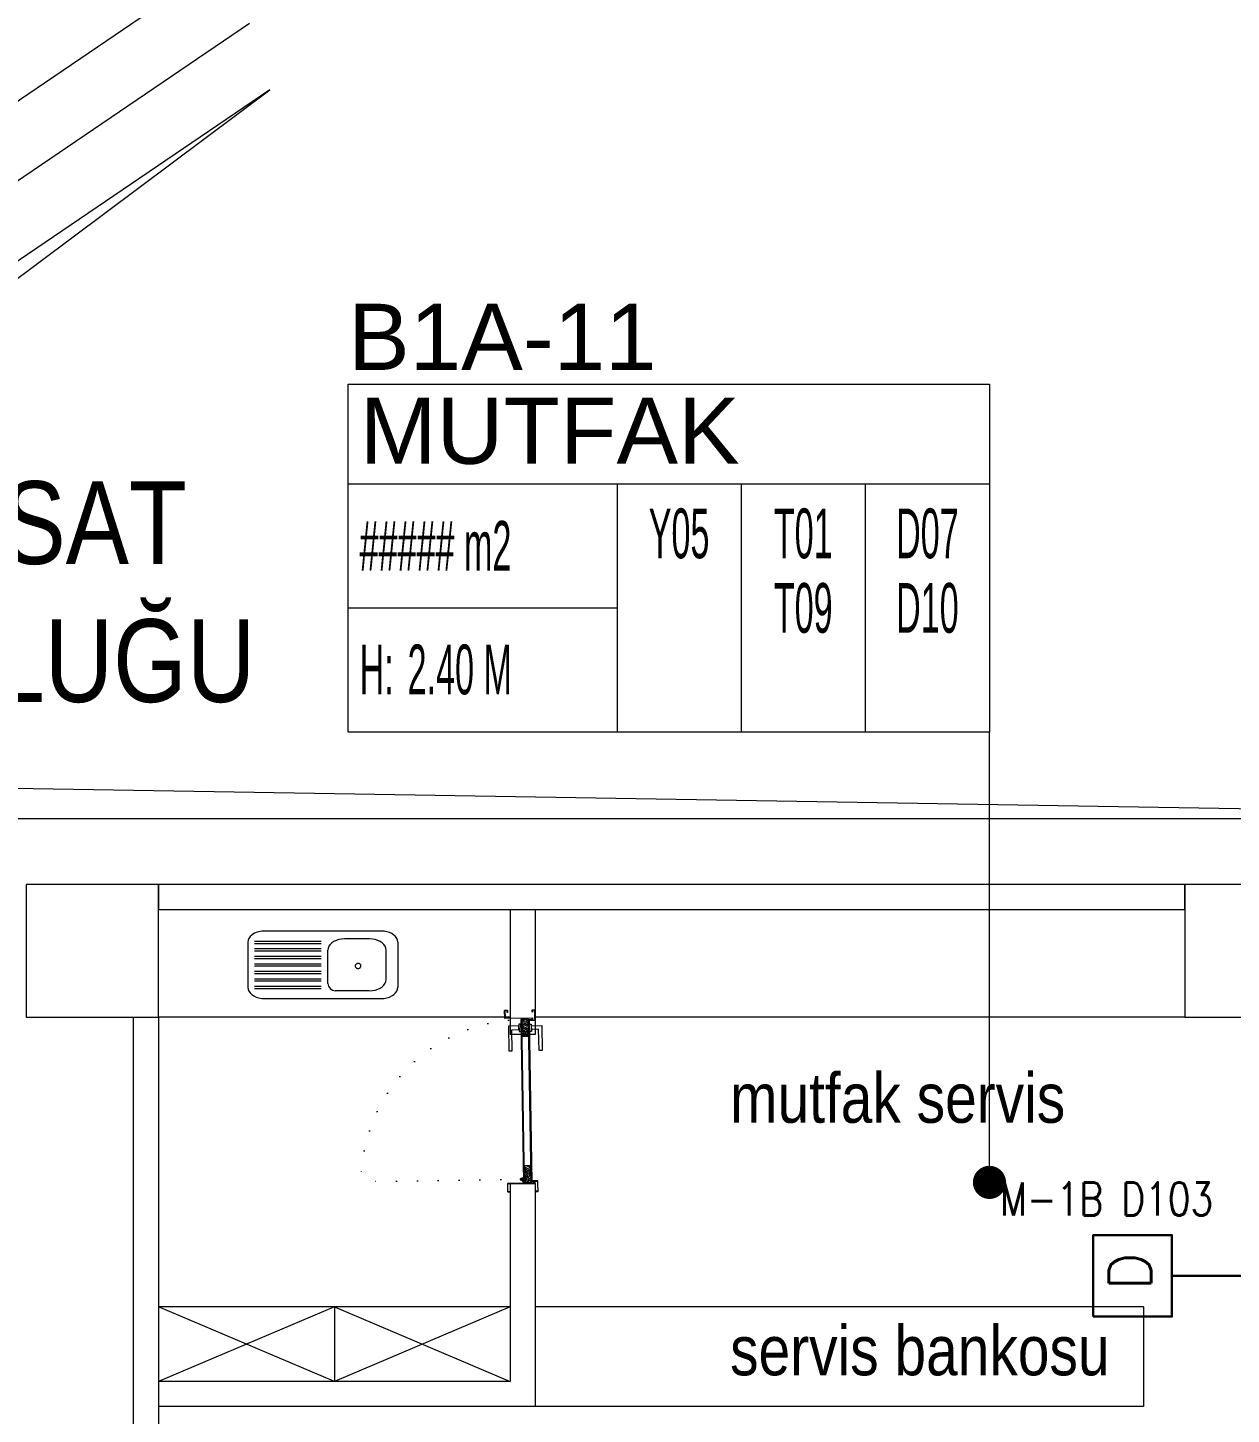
# Model space of a CAD drawing. Header units: metres. Extents: x -13621 to 152406, y -16073 to 22221.
# Drawn here: x 85561 to 86288, y 7750 to 8587 of the extents above; entities that cross this region are included whole.
import ezdxf
from ezdxf.enums import TextEntityAlignment as Align

# ---------------------------------------------------------------- set-up
doc = ezdxf.new("R2010")
doc.units = ezdxf.units.M
doc.header["$LTSCALE"] = 100
doc.header["$MEASUREMENT"] = 0
doc.linetypes.add('DOT2', pattern=[0.125, 0, -0.125])
doc.linetypes.add('HIDDEN', pattern=[0.375, 0.25, -0.125])
doc.layers.get('0').update_dxf_attribs({"color": 9, "lineweight": 9})
for name, color, linetype, lineweight in [('00', 9, 'Continuous', 9), ('01', 9, 'Continuous', 9), ('05', 9, 'Continuous', 9), ('06C @ 1', 9, 'Continuous', 9), ('06D', 9, 'Continuous', 9), ('09', 9, 'Continuous', 9), ('10', 9, 'Continuous', 9), ('12', 9, 'Continuous', 9), ('20', 9, 'DOT2', 9), ('21_mahal200', 9, 'Continuous', 9), ('E-DAHİLİ DOME KAMERA', 7, 'Continuous', 30), ('E-DAHİLİ KAMERA', 7, 'Continuous', 30), ('E-DATA PRİZİ (RJ45)', 7, 'Continuous', 30), ('E-YAZI', 7, 'Continuous', 30)]:
    doc.layers.add(name, color=color, linetype=linetype, lineweight=lineweight)
doc.styles.add('Arial', font='arial.ttf', dxfattribs={"height": 2.5})
doc.styles.add('E-YAZI', font='txttw.shx')
doc.styles.add('MuuM_TEXT-STANDART', font='ARIALN.TTF')
doc.dimstyles.new('MuuM_DIM200', dxfattribs={"dimscale": 20, "dimtxt": 2, "dimasz": 1, "dimexe": 1, "dimexo": 1, "dimgap": 1, "dimtad": 1, "dimdec": 1, "dimrnd": 0.5, "dimdsep": 46, "dimtxsty": 'MuuM_TEXT-STANDART', "dimblk": 'ARCHTICK', "dimcen": 0, "dimdle": 0.15, "dimclrd": 256, "dimclre": 256, "dimclrt": 256, "dimadec": 0, "dimazin": 0, "dimtfac": 5, "dimtdec": 1, "dimtix": 1, "dimtmove": 2, "dimatfit": 3, "dimldrblk": 'DOT', "dimfxl": 3, "dimfxlon": 1, "dimtolj": 1, "dimlwd": -1, "dimlwe": -1, "dimarcsym": 0})

# ---------------------------------------------------------------- blocks, each defined once
blk = doc.blocks.new('*U212')
at = {"layer": 'E-DATA PRİZİ (RJ45)', "color": 4}
blk.add_line((0, 0), (0, 2.099), dxfattribs=at)
blk.add_lwpolyline([(-1.229, 4.478), (1.229, 4.478), (1.229, 2.099), (-1.229, 2.099)], close=True, dxfattribs=at)
at = {"layer": 'E-DATA PRİZİ (RJ45)', "color": 3, "style": 'E-YAZI'}
blk.add_text('D', height=1.28, dxfattribs=at).set_placement((-0.44, 2.73))
blk = doc.blocks.new('100_DAHİLİ DOME KAMERA')
at = {"layer": 'E-DAHİLİ DOME KAMERA', "color": 4}
for p, q in [((-1.936, 0.715), (-1.936, -0.689)), ((0.82, 0.715), (-1.936, 0.715)), ((0.82, -0.689), (0.82, 0.715)), ((0.82, 0.294), (2.131, 0.668)), ((2.131, 0.668), (2.131, -0.643)), ((0.82, -0.268), (2.131, -0.643)), ((-1.936, -0.689), (0.82, -0.689))]:
    blk.add_line(p, q, dxfattribs=at)
at = {"layer": 'E-DAHİLİ DOME KAMERA', "color": 4, "linetype": 'Continuous'}
blk.add_circle((0, 0), 2.566, dxfattribs=at)
at = {"layer": 'E-DAHİLİ KAMERA', "color": 4}
for q in [(13.416, 6.264), (13.416, -6.264)]:
    blk.add_line((2.566, 0), q, dxfattribs=at)
blk = doc.blocks.new('p-kolon_80x80')
blk.add_lwpolyline([(-40, -40), (40, -40), (40, 40), (-40, 40)], close=True)
blk = doc.blocks.new('1.Bod.Ara.Sitatik Elk')
at = {"layer": '01'}
blk.add_lwpolyline([(1694.99, -40), (60, -1150.28), (40, -1163.86), (40, -1188.24), (40, -1370), (40, -1370), (40, -1430), (40, -1430), (40, -1850), (470, -1850), (470, -1890), (40, -1890), (40, -2160), (470, -2160), (470, -2200), (40, -2200), (40, -2200), (40, -2200), (40, -2945), (0, -2945), (0, -1142.67), (1968.94, 194.38)], dxfattribs=at)
for p in [(1600, -600), (2300, -600)]:
    blk.add_blockref('p-kolon_80x80', p, dxfattribs=at)
blk = doc.blocks.new('_ArchTick')
at = {"color": 0, "linetype": 'ByBlock', "const_width": 0.15}
blk.add_lwpolyline([(-0.5, -0.5), (0.5, 0.5)], dxfattribs=at)
blk = doc.blocks.new('_Dot')
at = {"color": 0, "linetype": 'ByBlock', "lineweight": -2}
blk.add_line((-0.5, 0), (-1, 0), dxfattribs=at)
at = {"color": 0, "linetype": 'ByBlock', "const_width": 0.5}
blk.add_lwpolyline([(-0.25, 0, 1), (0.25, 0, 1)], format="xyb", close=True, dxfattribs=at)
blk = doc.blocks.new('0_roomno2')
blk.add_lwpolyline([(19.375, -10.5), (0, -10.5), (0, 0), (19.375, 0)], close=True)
for points in [[(0, -3), (19.375, -3)], [(8.125, -3), (8.125, -10.5)], [(11.875, -3), (11.875, -10.5)], [(15.625, -3), (15.625, -10.5)], [(0, -6.75), (8.125, -6.75)]]:
    blk.add_lwpolyline(points)
at = {"style": 'MuuM_TEXT-STANDART', "width": 0.6}
blk.add_text('H:', height=1.5, dxfattribs=at).set_placement((0.35, -8.608), align=Align.MIDDLE_LEFT)
at = {"style": 'Arial'}
blk.add_attdef('ODANO', (0, 1.17), '', height=2, dxfattribs=at)
blk.add_attdef('MEKANADI', text='', height=2, dxfattribs=at).set_placement((0.35, -3), align=Align.BOTTOM_LEFT)
at = {"style": 'MuuM_TEXT-STANDART', "width": 0.6}
for tag, p in [('YER01', (10, -4.5)), ('TAVAN01', (13.75, -4.5)), ('DUVAR01', (17.5, -4.5)), ('YER02', (10, -6.75)), ('TAVAN02', (13.75, -6.75)), ('DUVAR02', (17.5, -6.75)), ('YER03', (10, -9)), ('TAVAN03', (13.75, -9)), ('DUVAR03', (17.5, -9))]:
    blk.add_attdef(tag, text='', height=1.5, dxfattribs=at).set_placement(p, align=Align.MIDDLE_CENTER)
for tag, p in [('M2', (0.35, -4.875)), ('TEMIZTAVANYUKSEKLIGI', (1.8, -8.608))]:
    blk.add_attdef(tag, text='', height=1.5, dxfattribs=at).set_placement(p, align=Align.MIDDLE_LEFT)
blk = doc.blocks.new('p-kapı kolu')
for points in [[(2.2, 0), (2.2, -1.25), (-2.2, -1.25), (-2.2, 0), (2.2, 0)], [(1.225, -1.25), (1.225, -7.5), (-13.775, -7.5), (-13.775, -5.625), (-1.025, -5.625), (-1.025, -5.625), (-1.025, -1.25), (1.225, -1.25)]]:
    blk.add_lwpolyline(points)
blk = doc.blocks.new('K-AH-01')
at = {"layer": '09'}
h = blk.add_hatch(dxfattribs=at)
h.set_pattern_fill('LOGEND', color=256, scale=10, style=0)
h.set_pattern_definition([(7e-15, (-3944.073, -2726.897), (10, 10), [3, -7]), (7e-15, (-3944.073, -2726.397), (10, 10), [3, -7]), (7e-15, (-3943.573, -2725.397), (10, 10), [2, -8]), (7e-15, (-3943.073, -2724.397), (10, 10), [1.5, -8.5]), (7e-15, (-3943.073, -2723.397), (10, 10), [1, -9]), (7e-15, (-3945.573, -2722.397), (10, 10), [0.5, -2.5, 0.5, -6.5]), (7e-15, (-3944.073, -2721.897), (10, 10), [0.5, -4, 1.5, -4]), (7e-15, (-3942.073, -2721.397), (10, 10), [0.5, -0.5, 0.5, -8.5]), (7e-15, (-3942.573, -2720.897), (10, 10), [0.5, -9.5]), (7e-15, (-3943.073, -2719.897), (10, 10), [1.5, -8.5]), (7e-15, (-3943.073, -2718.897), (10, 10), [2, -8]), (7e-15, (-3943.573, -2717.897), (10, 10), [2.5, -3, 0.5, -4]), (90, (-3947.573, -2723.897), (-10, 10), [0.5, -1, 2.5, -6]), (90, (-3947.073, -2722.897), (-10, 10), [0.5, -0.5, 1.5, -7.5]), (90, (-3946.573, -2718.897), (-10, 10), [1, -9]), (90, (-3946.073, -2722.897), (-10, 10), [2, -3, 0.5, -4.5]), (90, (-3945.573, -2717.397), (-10, 10), [0.5, -9.5]), (90, (-3945.073, -2722.397), (-10, 10), [1.5, -8.5]), (90, (-3944.073, -2721.897), (-10, 10), [1, -9]), (90, (-3943.073, -2721.897), (-10, 10), [0.5, -1.5, 1.5, -6.5]), (90, (-3942.573, -2721.397), (-10, 10), [0.5, -9.5]), (90, (-3942.073, -2723.397), (-10, 10), [1.4, -8.6]), (90, (-3941.573, -2725.397), (-10, 10), [1, -9]), (90, (-3940.573, -2721.397), (-10, 10), [0.5, -9.5]), (90, (-3939.573, -2721.897), (-10, 10), [1.5, -8.5]), (90, (-3938.573, -2721.897), (-10, 10), [1.5, -8.5]), (45, (-3940.073, -2725.8966), (1e-15, 10), [0.7071, -0.7071, 0.7071, -12.020836]), (45, (-3942.073, -2723.3966), (1e-15, 10), [1.4142, -12.727936]), (45, (-3946.073, -2718.3966), (1e-15, 10), [1.4142, -12.727936]), (45, (-3944.073, -2720.8966), (1e-15, 10), [1.4142, -12.727936]), (45, (-3943.573, -2722.8966), (1e-15, 10), [1.4142, -12.727936]), (45, (-3940.573, -2724.8966), (1e-15, 10), [1.4142, -12.727936]), (45, (-3941.573, -2724.3966), (1e-15, 10), [2.12132, -12.020816]), (45, (-3944.573, -2719.8966), (1e-15, 10), [0.7071, -13.435036]), (45, (-3945.073, -2718.8966), (1e-15, 10), [0.7071, -13.435036]), (45, (-3941.073, -2718.8966), (1e-15, 10), [0.7071, -13.435036]), (45, (-3945.073, -2723.8966), (1e-15, 10), [0.7071, -13.435036]), (45, (-3939.573, -2720.3966), (1e-15, 10), [0.7071, -13.435036]), (45, (-3943.073, -2721.3966), (1e-15, 10), [0.7071, -13.435036]), (45, (-3942.073, -2720.3966), (1e-15, 10), [0.7071, -13.435036]), (135, (-3942.573, -2722.3966), (-10, 1e-15), [0.7071, -0.7071, 2.12132, -10.606616]), (135, (-3941.073, -2722.3966), (-10, 1e-15), [0.7071, -13.435036]), (135, (-3941.073, -2725.8966), (-10, 1e-15), [0.7071, -13.435036]), (135, (-3943.073, -2723.3966), (-10, 1e-15), [0.7071, -13.435036]), (135, (-3941.573, -2721.3966), (-10, 1e-15), [0.7071, -13.435036]), (135, (-3944.073, -2723.8966), (-10, 1e-15), [0.7071, -13.435036]), (135, (-3940.073, -2723.8966), (-10, 1e-15), [0.7071, -13.435036]), (135, (-3947.073, -2726.8966), (-10, 1e-15), [0.7071, -13.435036]), (135, (-3946.573, -2726.3966), (-10, 1e-15), [1.4142, -12.727936]), (135, (-3946.073, -2725.8966), (-10, 1e-15), [1.4142, -12.727936]), (135, (-3945.073, -2725.8966), (-10, 1e-15), [1.4142, -12.727936]), (135, (-3944.573, -2724.8966), (-10, 1e-15), [1.4142, -12.727936]), (135, (-3940.573, -2720.8966), (-10, 1e-15), [1.4142, -12.727936]), (135, (-3938.573, -2725.8966), (-10, 1e-15), [1.4142, -12.727936]), (135, (-3938.073, -2717.8966), (-10, 1e-15), [1.4142, -12.727936]), (135, (-3938.073, -2718.8966), (-10, 1e-15), [1.4142, -12.727936]), (135, (-3939.073, -2719.3966), (-10, 1e-15), [1.4142, -12.727936]), (135, (-3946.073, -2719.3966), (-10, 1e-15), [2.12132, -12.020816]), (135, (-3939.573, -2720.3966), (-10, 1e-15), [2.12132, -12.020816]), (26.56505, (-3945.0727, -2717.3966), (10, 4e-09), [1.118, -21.24268]), (26.56505, (-3945.0727, -2722.3966), (10, 4e-09), [1.118, -21.24268]), (26.56505, (-3944.0727, -2719.3966), (10, 4e-09), [1.118, -21.24268]), (26.56505, (-3941.0727, -2726.3966), (10, 4e-09), [1.118, -21.24268]), (26.56505, (-3941.5727, -2725.3966), (10, 4e-09), [1.118, -21.24268]), (26.56505, (-3944.5727, -2723.3966), (10, 4e-09), [1.118, -21.24268]), (26.56505, (-3944.5727, -2718.3966), (10, 4e-09), [1.118, -21.24268]), (26.56505, (-3941.5727, -2721.3966), (10, 4e-09), [2.236, -20.12468]), (63.43495, (-3941.5727, -2719.8966), (5e-10, 10), [1.118, -21.24268]), (63.43495, (-3940.0727, -2722.8966), (5e-10, 10), [1.118, -21.24268]), (63.43495, (-3945.0727, -2720.8966), (5e-10, 10), [1.118, -21.24268]), (63.43495, (-3947.0727, -2720.3966), (5e-10, 10), [1.118, -21.24268]), (63.43495, (-3941.0727, -2722.3966), (5e-10, 10), [1.118, -21.24268]), (63.43495, (-3942.0727, -2722.3966), (5e-10, 10), [1.118, -21.24268]), (63.43495, (-3946.0727, -2720.8966), (5e-10, 10), [2.236, -20.12468]), (63.43495, (-3938.5727, -2724.3966), (5e-10, 10), [2.236, -20.12468]), (63.43495, (-3939.5727, -2723.8966), (5e-10, 10), [2.236, -20.12468]), (116.56505, (-3947.5727, -2725.3966), (-4e-09, 10), [1.118, -21.24268]), (116.56505, (-3947.5727, -2719.8966), (-4e-09, 10), [1.118, -21.24268]), (116.56505, (-3945.5727, -2726.8966), (-4e-09, 10), [1.118, -21.24268]), (116.56505, (-3946.5727, -2717.8966), (-4e-09, 10), [1.118, -21.24268]), (116.56505, (-3945.5727, -2723.8966), (-4e-09, 10), [1.118, -21.24268]), (116.56505, (-3943.5727, -2722.8966), (-4e-09, 10), [1.118, -21.24268]), (116.56505, (-3942.5727, -2720.8966), (-4e-09, 10), [1.118, -21.24268]), (116.56505, (-3947.0727, -2724.8966), (3.2e-06, 10.0000016), [1.118, -21.24268]), (116.56505, (-3944.5727, -2723.3966), (-4e-09, 10), [1.118, -21.24268]), (116.56505, (-3941.5727, -2724.3966), (-4e-09, 10), [1.118, -21.24268]), (116.56505, (-3940.5727, -2723.3966), (-4e-09, 10), [1.118, -21.24268]), (116.56505, (-3938.5727, -2720.3966), (-4e-09, 10), [1.118, -21.24268]), (116.56505, (-3946.0727, -2717.3966), (-4e-09, 10), [1.118, -21.24268]), (116.56505, (-3947.5727, -2717.8966), (-4e-09, 10), [2.236, -20.12468]), (116.56505, (-3946.0727, -2724.8966), (-4e-09, 10), [2.236, -20.12468]), (153.43495, (-3947.5727, -2726.3966), (-10, 5e-10), [1.118, -21.24268]), (153.43495, (-3939.0727, -2726.8966), (-10, 5e-10), [1.118, -21.24268]), (153.43495, (-3939.5727, -2721.8966), (-10, 5e-10), [1.118, -21.24268]), (153.43495, (-3943.5727, -2725.3966), (-10, 5e-10), [1.118, -21.24268]), (153.43495, (-3944.0727, -2726.3966), (-10, 5e-10), [1.118, -21.24268]), (153.43495, (-3943.0727, -2724.3966), (-10, 5e-10), [1.118, -21.24268]), (153.43495, (-3940.0727, -2718.3966), (-10, 5e-10), [1.118, -21.24268]), (153.43495, (-3939.0727, -2717.8966), (-10, 5e-10), [2.236, -20.12468])])
h.paths.add_polyline_path([(10.77, 6.46), (10.77, 2.46), (0.77, 2.46), (0.77, 6.46)])
h = blk.add_hatch(dxfattribs=at)
h.set_pattern_fill('LOGEND', color=256, scale=10, style=0)
h.set_pattern_definition([(7e-15, (-3938.781, -2726.897), (10, 10), [3, -7]), (7e-15, (-3938.781, -2726.397), (10, 10), [3, -7]), (7e-15, (-3938.281, -2725.397), (10, 10), [2, -8]), (7e-15, (-3937.781, -2724.397), (10, 10), [1.5, -8.5]), (7e-15, (-3937.781, -2723.397), (10, 10), [1, -9]), (7e-15, (-3940.281, -2722.397), (10, 10), [0.5, -2.5, 0.5, -6.5]), (7e-15, (-3938.781, -2721.897), (10, 10), [0.5, -4, 1.5, -4]), (7e-15, (-3936.781, -2721.397), (10, 10), [0.5, -0.5, 0.5, -8.5]), (7e-15, (-3937.281, -2720.897), (10, 10), [0.5, -9.5]), (7e-15, (-3937.781, -2719.897), (10, 10), [1.5, -8.5]), (7e-15, (-3937.781, -2718.897), (10, 10), [2, -8]), (7e-15, (-3938.281, -2717.897), (10, 10), [2.5, -3, 0.5, -4]), (90, (-3942.281, -2723.897), (-10, 10), [0.5, -1, 2.5, -6]), (90, (-3941.781, -2722.897), (-10, 10), [0.5, -0.5, 1.5, -7.5]), (90, (-3941.281, -2718.897), (-10, 10), [1, -9]), (90, (-3940.781, -2722.897), (-10, 10), [2, -3, 0.5, -4.5]), (90, (-3940.281, -2717.397), (-10, 10), [0.5, -9.5]), (90, (-3939.781, -2722.397), (-10, 10), [1.5, -8.5]), (90, (-3938.781, -2721.897), (-10, 10), [1, -9]), (90, (-3937.781, -2721.897), (-10, 10), [0.5, -1.5, 1.5, -6.5]), (90, (-3937.281, -2721.397), (-10, 10), [0.5, -9.5]), (90, (-3936.781, -2723.397), (-10, 10), [1.4, -8.6]), (90, (-3936.281, -2725.397), (-10, 10), [1, -9]), (90, (-3935.281, -2721.397), (-10, 10), [0.5, -9.5]), (90, (-3934.281, -2721.897), (-10, 10), [1.5, -8.5]), (90, (-3933.281, -2721.897), (-10, 10), [1.5, -8.5]), (45, (-3934.781, -2725.8966), (1e-15, 10), [0.7071, -0.7071, 0.7071, -12.020836]), (45, (-3936.781, -2723.3966), (1e-15, 10), [1.4142, -12.727936]), (45, (-3940.781, -2718.3966), (1e-15, 10), [1.4142, -12.727936]), (45, (-3938.781, -2720.8966), (1e-15, 10), [1.4142, -12.727936]), (45, (-3938.281, -2722.8966), (1e-15, 10), [1.4142, -12.727936]), (45, (-3935.281, -2724.8966), (1e-15, 10), [1.4142, -12.727936]), (45, (-3936.281, -2724.3966), (1e-15, 10), [2.12132, -12.020816]), (45, (-3939.281, -2719.8966), (1e-15, 10), [0.7071, -13.435036]), (45, (-3939.781, -2718.8966), (1e-15, 10), [0.7071, -13.435036]), (45, (-3935.781, -2718.8966), (1e-15, 10), [0.7071, -13.435036]), (45, (-3939.781, -2723.8966), (1e-15, 10), [0.7071, -13.435036]), (45, (-3934.281, -2720.3966), (1e-15, 10), [0.7071, -13.435036]), (45, (-3937.781, -2721.3966), (1e-15, 10), [0.7071, -13.435036]), (45, (-3936.781, -2720.3966), (1e-15, 10), [0.7071, -13.435036]), (135, (-3937.281, -2722.3966), (-10, 1e-15), [0.7071, -0.7071, 2.12132, -10.606616]), (135, (-3935.781, -2722.3966), (-10, 1e-15), [0.7071, -13.435036]), (135, (-3935.781, -2725.8966), (-10, 1e-15), [0.7071, -13.435036]), (135, (-3937.781, -2723.3966), (-10, 1e-15), [0.7071, -13.435036]), (135, (-3936.281, -2721.3966), (-10, 1e-15), [0.7071, -13.435036]), (135, (-3938.781, -2723.8966), (-10, 1e-15), [0.7071, -13.435036]), (135, (-3934.781, -2723.8966), (-10, 1e-15), [0.7071, -13.435036]), (135, (-3941.781, -2726.8966), (-10, 1e-15), [0.7071, -13.435036]), (135, (-3941.281, -2726.3966), (-10, 1e-15), [1.4142, -12.727936]), (135, (-3940.781, -2725.8966), (-10, 1e-15), [1.4142, -12.727936]), (135, (-3939.781, -2725.8966), (-10, 1e-15), [1.4142, -12.727936]), (135, (-3939.281, -2724.8966), (-10, 1e-15), [1.4142, -12.727936]), (135, (-3935.281, -2720.8966), (-10, 1e-15), [1.4142, -12.727936]), (135, (-3933.281, -2725.8966), (-10, 1e-15), [1.4142, -12.727936]), (135, (-3932.781, -2717.8966), (-10, 1e-15), [1.4142, -12.727936]), (135, (-3932.781, -2718.8966), (-10, 1e-15), [1.4142, -12.727936]), (135, (-3933.781, -2719.3966), (-10, 1e-15), [1.4142, -12.727936]), (135, (-3940.781, -2719.3966), (-10, 1e-15), [2.12132, -12.020816]), (135, (-3934.281, -2720.3966), (-10, 1e-15), [2.12132, -12.020816]), (26.56505, (-3939.7813, -2717.3966), (10, 4e-09), [1.118, -21.24268]), (26.56505, (-3939.7813, -2722.3966), (10, 4e-09), [1.118, -21.24268]), (26.56505, (-3938.7813, -2719.3966), (10, 4e-09), [1.118, -21.24268]), (26.56505, (-3935.7813, -2726.3966), (10, 4e-09), [1.118, -21.24268]), (26.56505, (-3936.2813, -2725.3966), (10, 4e-09), [1.118, -21.24268]), (26.56505, (-3939.2813, -2723.3966), (10, 4e-09), [1.118, -21.24268]), (26.56505, (-3939.2813, -2718.3966), (10, 4e-09), [1.118, -21.24268]), (26.56505, (-3936.2813, -2721.3966), (10, 4e-09), [2.236, -20.12468]), (63.43495, (-3936.2813, -2719.8966), (5e-10, 10), [1.118, -21.24268]), (63.43495, (-3934.7813, -2722.8966), (5e-10, 10), [1.118, -21.24268]), (63.43495, (-3939.7813, -2720.8966), (5e-10, 10), [1.118, -21.24268]), (63.43495, (-3941.7813, -2720.3966), (5e-10, 10), [1.118, -21.24268]), (63.43495, (-3935.7813, -2722.3966), (5e-10, 10), [1.118, -21.24268]), (63.43495, (-3936.7813, -2722.3966), (5e-10, 10), [1.118, -21.24268]), (63.43495, (-3940.7813, -2720.8966), (5e-10, 10), [2.236, -20.12468]), (63.43495, (-3933.2813, -2724.3966), (5e-10, 10), [2.236, -20.12468]), (63.43495, (-3934.2813, -2723.8966), (5e-10, 10), [2.236, -20.12468]), (116.56505, (-3942.2813, -2725.3966), (-4e-09, 10), [1.118, -21.24268]), (116.56505, (-3942.2813, -2719.8966), (-4e-09, 10), [1.118, -21.24268]), (116.56505, (-3940.2813, -2726.8966), (-4e-09, 10), [1.118, -21.24268]), (116.56505, (-3941.2813, -2717.8966), (-4e-09, 10), [1.118, -21.24268]), (116.56505, (-3940.2813, -2723.8966), (-4e-09, 10), [1.118, -21.24268]), (116.56505, (-3938.2813, -2722.8966), (-4e-09, 10), [1.118, -21.24268]), (116.56505, (-3937.2813, -2720.8966), (-4e-09, 10), [1.118, -21.24268]), (116.56505, (-3941.7813, -2724.8966), (3.2e-06, 10.0000016), [1.118, -21.24268]), (116.56505, (-3939.2813, -2723.3966), (-4e-09, 10), [1.118, -21.24268]), (116.56505, (-3936.2813, -2724.3966), (-4e-09, 10), [1.118, -21.24268]), (116.56505, (-3935.2813, -2723.3966), (-4e-09, 10), [1.118, -21.24268]), (116.56505, (-3933.2813, -2720.3966), (-4e-09, 10), [1.118, -21.24268]), (116.56505, (-3940.7813, -2717.3966), (-4e-09, 10), [1.118, -21.24268]), (116.56505, (-3942.2813, -2717.8966), (-4e-09, 10), [2.236, -20.12468]), (116.56505, (-3940.7813, -2724.8966), (-4e-09, 10), [2.236, -20.12468]), (153.43495, (-3942.2813, -2726.3966), (-10, 5e-10), [1.118, -21.24268]), (153.43495, (-3933.7813, -2726.8966), (-10, 5e-10), [1.118, -21.24268]), (153.43495, (-3934.2813, -2721.8966), (-10, 5e-10), [1.118, -21.24268]), (153.43495, (-3938.2813, -2725.3966), (-10, 5e-10), [1.118, -21.24268]), (153.43495, (-3938.7813, -2726.3966), (-10, 5e-10), [1.118, -21.24268]), (153.43495, (-3937.7813, -2724.3966), (-10, 5e-10), [1.118, -21.24268]), (153.43495, (-3934.7813, -2718.3966), (-10, 5e-10), [1.118, -21.24268]), (153.43495, (-3933.7813, -2717.8966), (-10, 5e-10), [2.236, -20.12468])])
h.paths.add_polyline_path([(89.06, 2.47), (89.06, 6.46), (99.06, 6.47), (99.06, 2.47)])
at = {"layer": '10'}
for points in [[(-0.44, -1.7), (1.3, -1.7, 0.414214), (1.6, -1.4), (1.6, 1.1, 0.414214), (1.3, 1.4, 0.414214), (1, 1.1), (1, 0.2), (0.2, 0.2), (0.2, 16.4, 0.414214), (-0.1, 16.7), (-4.6, 16.7, 0.414214), (-4.9, 16.4), (-4.9, 15.3, 0.414214), (-4.6, 15), (-3.5, 15), (-3.5, 15.2), (-4.6, 15.2, -0.414214), (-4.7, 15.3), (-4.7, 16.4, -0.414214), (-4.6, 16.5), (-0.2, 16.5), (-0.1, 16.5, -0.414214), (0, 16.4), (0, 0), (1.2, 0), (1.2, 1.1, -0.414214), (1.3, 1.2, -0.414214), (1.4, 1.1), (1.4, -1.4, -0.414214), (1.3, -1.5), (-0.44, -1.5), (-4.6, -1.5, -0.414214), (-4.7, -1.4), (-4.7, -0.3, -0.414214), (-4.6, -0.2), (-3.5, -0.2), (-3.5, 0), (-4.6, 0, 0.414214), (-4.9, -0.3), (-4.9, -1.4, 0.414214), (-4.6, -1.7)], [(2.15, 7.6), (0.77, 6.96), (0.77, 4.09), (0.57, 4.09), (0.57, 7.09), (2.04, 7.77, -14.796002)], [(100.44, -1.7), (98.7, -1.7, -0.414214), (98.4, -1.4), (98.4, 1.1, -0.414214), (98.7, 1.4, -0.414214), (99, 1.1), (99, 0.2), (99.8, 0.2), (99.8, 16.4, -0.414214), (100.1, 16.7), (104.6, 16.7, -0.414214), (104.9, 16.4), (104.9, 15.3, -0.414214), (104.6, 15), (103.5, 15), (103.5, 15.2), (104.6, 15.2, 0.414214), (104.7, 15.3), (104.7, 16.4, 0.414214), (104.6, 16.5), (100.2, 16.5), (100.1, 16.5, 0.414214), (100, 16.4), (100, 0), (98.8, 0), (98.8, 1.1, 0.414214), (98.7, 1.2, 0.414214), (98.6, 1.1), (98.6, -1.4, 0.414214), (98.7, -1.5), (100.44, -1.5), (104.6, -1.5, 0.414214), (104.7, -1.4), (104.7, -0.3, 0.414214), (104.6, -0.2), (103.5, -0.2), (103.5, 0), (104.6, 0, -0.414214), (104.9, -0.3), (104.9, -1.4, -0.414214), (104.6, -1.7)]]:
    blk.add_lwpolyline(points, format="xyb", close=True, dxfattribs=at)
blk.add_circle((2.72, 8.09), 0.55, dxfattribs=at)
at = {"layer": '12'}
for points in [[(0.77, 6.46), (99.06, 6.47), (99.06, 6.97), (0.77, 6.96)], [(0.77, 2.46), (10.77, 2.46), (10.77, 6.46), (0.77, 6.46)], [(0.77, 2.46), (99.06, 2.46), (99.06, 1.96), (0.77, 1.96)], [(89.06, 2.46), (99.06, 2.46), (99.06, 6.47), (89.06, 6.47)]]:
    blk.add_lwpolyline(points, close=True, dxfattribs=at)
at = {"layer": '20'}
blk.add_lwpolyline([(2.72, 8.09), (2.72, 105.23)], dxfattribs=at)
at = {"layer": '20', "linetype": 'HIDDEN'}
for points in [[(1.97, 6.89), (1.97, 5.39), (3.47, 5.39), (3.47, 6.89)], [(2.17, 7.58), (2.17, 5.59), (3.27, 5.59), (3.27, 7.58)]]:
    blk.add_lwpolyline(points, dxfattribs=at)
at = {"layer": '20'}
blk.add_arc((0.77, 6.96), 98.29, 357.08416, 88.86324, dxfattribs=at)
at = {"layer": '06C @ 1', "xscale": -1, "rotation": 180}
blk.add_blockref('p-kapı kolu', (94.06, 6.97), dxfattribs=at)
at = {"layer": '06C @ 1'}
blk.add_blockref('p-kapı kolu', (94.06, 1.96), dxfattribs=at)
blk = doc.blocks.new('1.Bod.Ara.Mimari Elk')
at = {"layer": '00'}
for p, q in [((1852.56, -575), (1852.56, -650.4)), ((1867.56, -575), (1867.56, -650.4)), ((1867.56, -650.4), (1852.56, -650.4)), ((1852.56, -740.4), (1852.56, -860)), ((1867.56, -740.4), (1867.56, -875)), ((1852.56, -860), (1640, -860)), ((1867.56, -875), (1640, -875))]:
    blk.add_line(p, q, dxfattribs=at)
for points in [[(2260, -560), (1640, -560), (1640, -575), (2260, -575)], [(1640, -640), (1640, -1360), (1625, -1360), (1625, -640)]]:
    blk.add_lwpolyline(points, close=True, dxfattribs=at)
blk.add_lwpolyline([(1852.56, -740.4), (1867.56, -740.4)], dxfattribs=at)
at = {"layer": '05'}
for p, q in [((1852.56, -640), (1640, -640)), ((2260, -640), (1867.56, -640)), ((1852.56, -815), (1640, -815)), ((1746.28, -860), (1640, -815)), ((1746.28, -815), (1640, -860)), ((1746.28, -815), (1746.28, -860)), ((1746.28, -815), (1852.56, -860)), ((1852.56, -815), (1746.28, -860)), ((2235, -815), (1867.56, -815)), ((2235, -815), (2235, -875)), ((2235, -875), (1867.56, -875))]:
    blk.add_line(p, q, dxfattribs=at)
for points in [[(1704.11, -587.98, 0), (1702.37, -588.09, 0), (1700.67, -588.39, 0), (1699.08, -588.9, 0), (1697.65, -589.58, 0), (1696.41, -590.41, 0), (1695.4, -591.39, 0), (1694.66, -592.46, 0), (1694.21, -593.61, 0), (1694.05, -594.79, 0), (1694.05, -594.79, 0)], [(1698.08, -594.11, 0), (1738.31, -594.11, 0)], [(1774.51, -587.98, 0), (1704.11, -587.98, 0)], [(1752.39, -592.75, 0), (1750.64, -592.85, 0), (1748.95, -593.16, 0), (1747.36, -593.66, 0), (1745.92, -594.34, 0), (1744.68, -595.18, 0), (1743.68, -596.15, 0), (1742.94, -597.22, 0), (1742.48, -598.37, 0), (1742.33, -599.55, 0), (1742.33, -599.55, 0)], [(1767.47, -592.75, 0), (1752.39, -592.75, 0)], [(1777.53, -599.55, 0), (1777.38, -598.37, 0), (1776.92, -597.22, 0), (1776.18, -596.15, 0), (1775.18, -595.18, 0), (1773.94, -594.34, 0), (1772.5, -593.66, 0), (1770.91, -593.16, 0), (1769.22, -592.85, 0), (1767.47, -592.75, 0), (1767.47, -592.75, 0)], [(1784.57, -594.79, 0), (1784.42, -593.61, 0), (1783.96, -592.46, 0), (1783.22, -591.39, 0), (1782.22, -590.41, 0), (1780.98, -589.58, 0), (1779.54, -588.9, 0), (1777.95, -588.39, 0), (1776.26, -588.09, 0), (1774.51, -587.98, 0), (1774.51, -587.98, 0)], [(1694.05, -594.79, 0), (1694.05, -622, 0)], [(1698.08, -595.47, 0), (1738.31, -595.47, 0)], [(1698.08, -598.64, 0), (1738.31, -598.64, 0)], [(1698.08, -600, 0), (1738.31, -600, 0)], [(1742.33, -619.61, 0), (1742.33, -599.55, 0)], [(1777.53, -617.24, 0), (1777.53, -599.55, 0)], [(1784.57, -594.79, 0), (1784.57, -622, 0)], [(1698.08, -603.18, 0), (1738.31, -603.18, 0)], [(1698.08, -604.54, 0), (1738.31, -604.54, 0)], [(1698.08, -607.71, 0), (1738.31, -607.71, 0)], [(1698.08, -609.08, 0), (1738.31, -609.08, 0)], [(1762.16, -608.39, 0), (1762, -608.17, 0), (1761.8, -607.97, 0), (1761.56, -607.81, 0), (1761.29, -607.68, 0), (1761, -607.6, 0), (1760.7, -607.56, 0), (1760.4, -607.56, 0), (1760.1, -607.62, 0), (1759.81, -607.71, 0), (1759.55, -607.85, 0), (1759.33, -608.03, 0), (1759.14, -608.24, 0), (1758.99, -608.47, 0), (1758.89, -608.72, 0), (1758.85, -608.98, 0), (1758.86, -609.25, 0), (1758.92, -609.51, 0), (1759.03, -609.76, 0), (1759.19, -609.98, 0), (1759.39, -610.18, 0), (1759.63, -610.34, 0), (1759.9, -610.47, 0), (1760.19, -610.55, 0), (1760.49, -610.59, 0), (1760.79, -610.59, 0), (1761.09, -610.53, 0), (1761.38, -610.43, 0), (1761.64, -610.3, 0), (1761.87, -610.12, 0), (1762.06, -609.91, 0), (1762.2, -609.68, 0), (1762.3, -609.43, 0), (1762.34, -609.17, 0), (1762.33, -608.9, 0), (1762.27, -608.64, 0), (1762.16, -608.39, 0), (1762.16, -608.39, 0)], [(1698.08, -612.25, 0), (1738.31, -612.25, 0)], [(1698.08, -613.61, 0), (1738.31, -613.61, 0)], [(1698.08, -616.79, 0), (1738.31, -616.79, 0)], [(1698.08, -618.15, 0), (1738.31, -618.15, 0)], [(1767.47, -624.04, 0), (1769.22, -623.94, 0), (1770.91, -623.63, 0), (1772.5, -623.13, 0), (1773.94, -622.45, 0), (1775.18, -621.61, 0), (1776.18, -620.64, 0), (1776.92, -619.57, 0), (1777.38, -618.42, 0), (1777.53, -617.24, 0), (1777.53, -617.24, 0)], [(1694.05, -622, 0), (1694.21, -623.18, 0), (1694.66, -624.33, 0), (1695.4, -625.4, 0), (1696.41, -626.37, 0), (1697.65, -627.21, 0), (1699.08, -627.89, 0), (1700.67, -628.39, 0), (1702.37, -628.7, 0), (1704.11, -628.81, 0)], [(1698.08, -621.32, 0), (1738.31, -621.32, 0)], [(1698.08, -622.68, 0), (1738.31, -622.68, 0)], [(1767.37, -624.04, 0), (1746.77, -624.04, 0)], [(1774.51, -628.81, 0), (1776.26, -628.7, 0), (1777.95, -628.39, 0), (1779.54, -627.89, 0), (1780.98, -627.21, 0), (1782.22, -626.37, 0), (1783.22, -625.4, 0), (1783.96, -624.33, 0), (1784.42, -623.18, 0), (1784.57, -622, 0), (1784.57, -622, 0)], [(1704.11, -628.81, 0), (1774.51, -628.81, 0)]]:
    blk.add_polyline3d(points, dxfattribs=at)
blk.add_arc((1746.77, -619.61), 4.44, 180, 270, dxfattribs=at)
at = {"layer": '06D'}
blk.add_lwpolyline([(1707.29, -80), (1059.35, -520), (2644.85, -520), (1151.36, -495.35)], close=True, dxfattribs=at)
at = {"rotation": 90.95868521375048}
blk.add_blockref('K-AH-01', (1867.56, -740.4), dxfattribs=at)
at = {"layer": '21_mahal200'}
ref = blk.add_blockref('0_roomno2', (1754.5, -257.89), dxfattribs=dict(at, xscale=20, yscale=20, zscale=20))
ref.add_attrib('ODANO', 'B1A-11', (1754.5, -249.24), dxfattribs={"layer": '0', "height": 40, "style": 'Arial'})
ref.add_attrib('MEKANADI', 'MUTFAK', dxfattribs={"layer": '0', "height": 40, "style": 'Arial'}).set_placement((1761.5, -317.89), align=Align.BOTTOM_LEFT)
ref.add_attrib('M2', '##### m2', dxfattribs={"layer": '0', "height": 30, "style": 'MuuM_TEXT-STANDART', "width": 0.6}).set_placement((1761.5, -355.39), align=Align.MIDDLE_LEFT)
ref.add_attrib('TEMIZTAVANYUKSEKLIGI', '2.40 M', dxfattribs={"layer": '0', "height": 30, "style": 'MuuM_TEXT-STANDART', "width": 0.6}).set_placement((1790.5, -430.04), align=Align.MIDDLE_LEFT)
ref.add_attrib('YER01', 'Y05', dxfattribs={"layer": '0', "height": 30, "style": 'MuuM_TEXT-STANDART', "width": 0.6}).set_placement((1954.5, -347.89), align=Align.MIDDLE_CENTER)
ref.add_attrib('TAVAN01', 'T01', dxfattribs={"layer": '0', "height": 30, "style": 'MuuM_TEXT-STANDART', "width": 0.6}).set_placement((2029.5, -347.89), align=Align.MIDDLE_CENTER)
ref.add_attrib('DUVAR01', 'D07', dxfattribs={"layer": '0', "height": 30, "style": 'MuuM_TEXT-STANDART', "width": 0.6}).set_placement((2104.5, -347.89), align=Align.MIDDLE_CENTER)
ref.add_attrib('TAVAN02', 'T09', dxfattribs={"layer": '0', "height": 30, "style": 'MuuM_TEXT-STANDART', "width": 0.6}).set_placement((2029.5, -392.89), align=Align.MIDDLE_CENTER)
ref.add_attrib('DUVAR02', 'D10', dxfattribs={"layer": '0', "height": 30, "style": 'MuuM_TEXT-STANDART', "width": 0.6}).set_placement((2104.5, -392.89), align=Align.MIDDLE_CENTER)
at = {"layer": '05', "style": 'MuuM_TEXT-STANDART'}
for s, p in [('mutfak servis', (1985.32, -703.77)), ('servis bankosu', (1985.32, -856.25))]:
    blk.add_text(s, height=30, dxfattribs=at).set_placement(p)
at = {"layer": '21_mahal200', "insert": (1418.47, -316.39), "char_height": 50, "attachment_point": 1, "style": 'MuuM_TEXT-STANDART'}
blk.add_mtext_dynamic_manual_height_columns('TESİSAT BOŞLUĞU', width=273.95, gutter_width=156.51, heights=[0], dxfattribs=at)
at = {"layer": '21_mahal200'}
blk.add_leader([(2142, -739.76), (2142, -467.89)], dimstyle='MuuM_DIM200', override={"dimasz": 1, "dimfxl": 10}, dxfattribs=at)

msp = doc.modelspace()

# ---------------------------------------------------------------- block references
for name in ['1.Bod.Ara.Mimari Elk', '1.Bod.Ara.Sitatik Elk']:
    msp.add_blockref(name, (84000, 8630))
at = {"layer": 'E-DAHİLİ DOME KAMERA', "xscale": -20, "yscale": 20, "zscale": 20, "rotation": 129.0643486772044}
msp.add_blockref('100_DAHİLİ DOME KAMERA', (85691.64, 7683.92), dxfattribs=at)
at = {"layer": 'E-DATA PRİZİ (RJ45)', "xscale": 20, "yscale": 20, "zscale": 20, "rotation": 89.99999999999999}
msp.add_blockref('*U212', (86294.25, 7833.81), dxfattribs=at)

# ---------------------------------------------------------------- texts
at = {"layer": 'E-YAZI', "color": 6, "style": 'E-YAZI', "width": 0.8}
msp.add_text('M-1B D103', height=20, dxfattribs=at).set_placement((86148.25, 7870.24))

doc.saveas('drawing.dxf')
